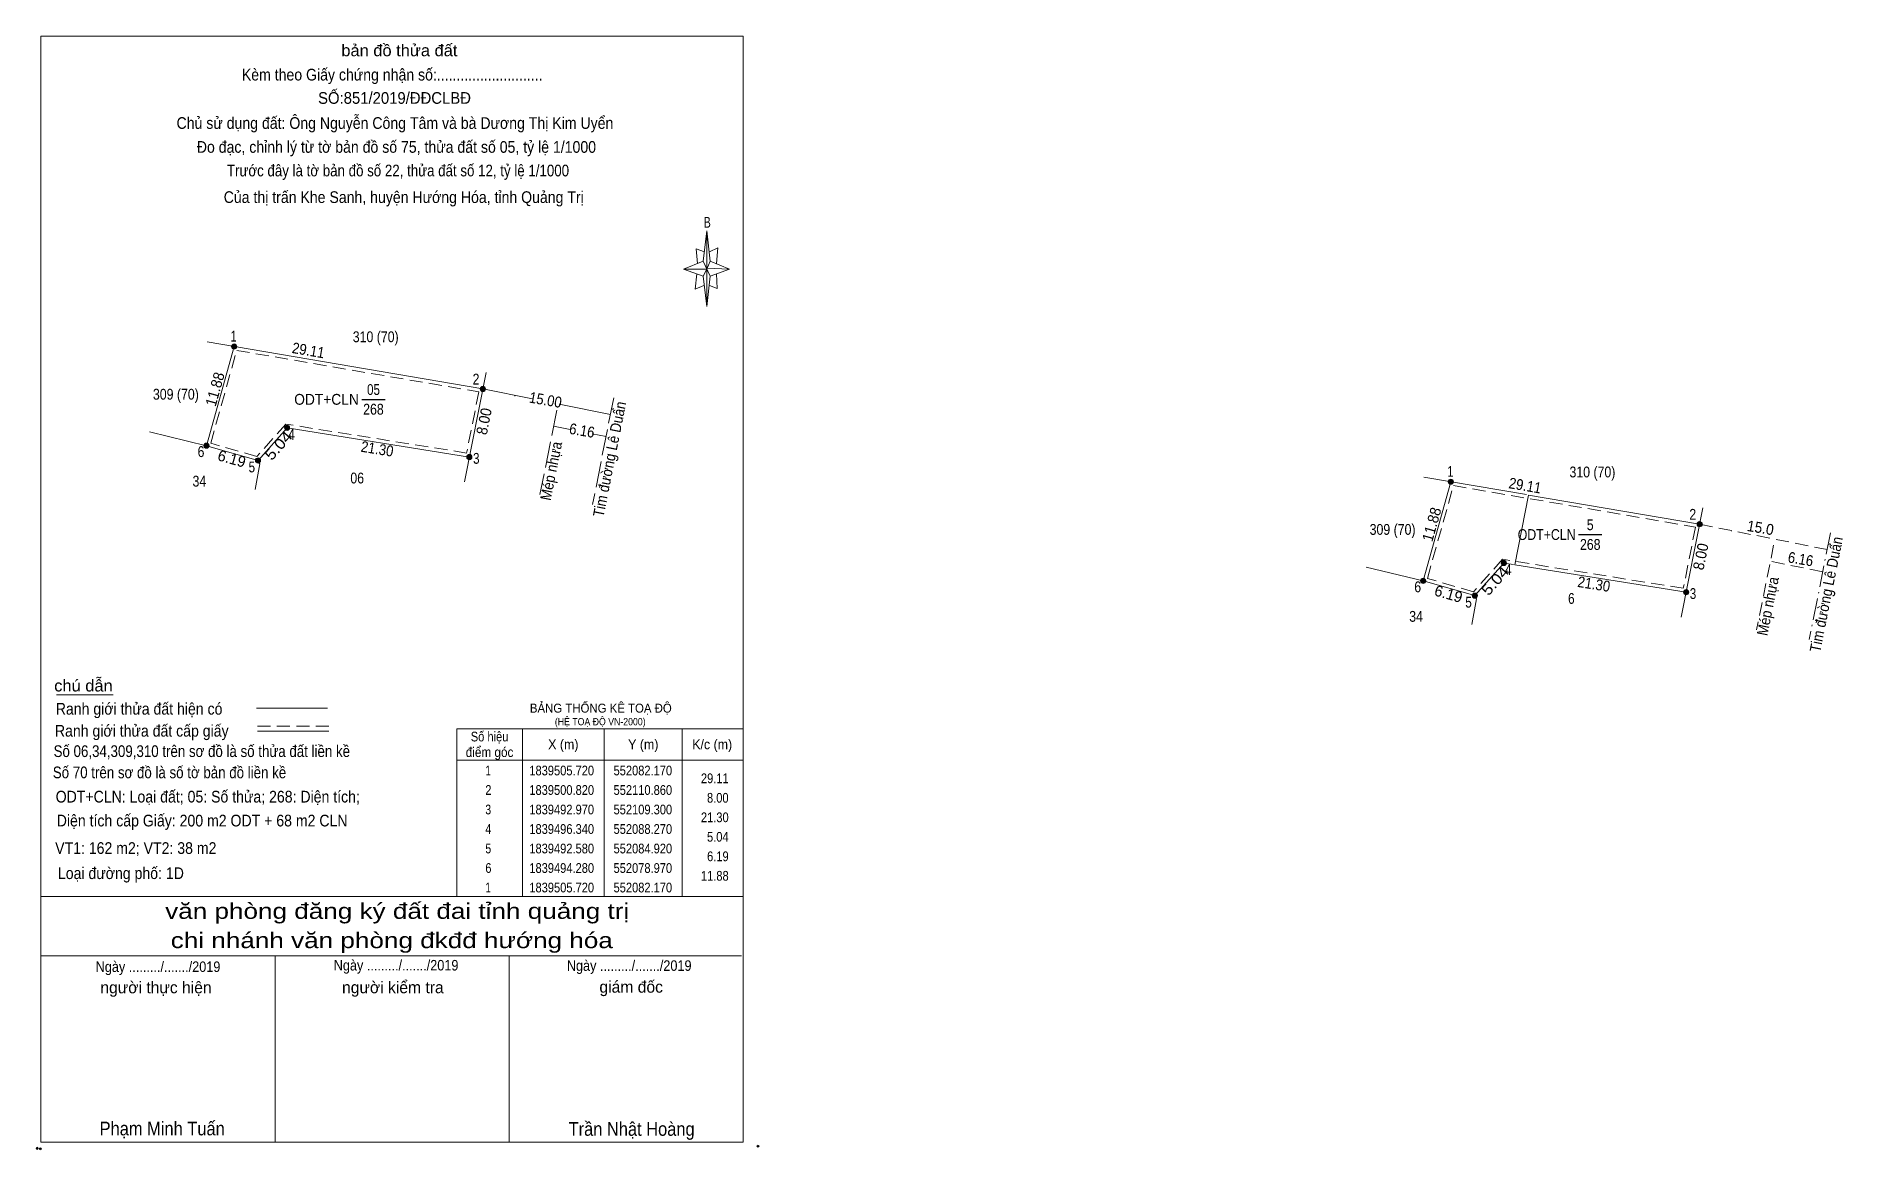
# Model space of a CAD drawing. Header units: metres. Extents: x 551919 to 552127, y 1839429 to 1839557.
import ezdxf
from ezdxf.enums import TextEntityAlignment as Align

# ---------------------------------------------------------------- set-up
doc = ezdxf.new("R2010")
doc.units = ezdxf.units.M
doc.header["$LTSCALE"] = 0.5
doc.header["$PDMODE"] = 32
doc.header["$PDSIZE"] = 0.25
for name, pattern in [('DOT_DASHED', [7.7, 5, -1.2, 0.3, -1.2]), ('LONG_DASHED', [7.5, 6, -1.5]), ('MEDIUM_DASHED', [4.5, 3, -1.5])]:
    doc.linetypes.add(name, pattern=pattern)
for name, color, linetype, lineweight in [('1', 7, 'MEDIUM_DASHED', 13), ('10', 7, 'Continuous', 13), ('13', 7, 'Continuous', 25), ('17', 7, 'Continuous', 13), ('23', 7, 'Continuous', 13), ('28', 7, 'Continuous', 13), ('5', 7, 'Continuous', 13), ('6', 7, 'Continuous', 13), ('63', 7, 'Continuous', 13)]:
    doc.layers.add(name, color=color, linetype=linetype, lineweight=lineweight)

msp = doc.modelspace()

# ---------------------------------------------------------------- hatches: boundary and pattern name
at = {"layer": '63'}
for points in [[(551942.12, 1839521.32, 1), (551941.52, 1839521.32, 1)], [(551970.81, 1839516.42, 1), (551970.21, 1839516.42, 1)], [(551948.22, 1839511.94, 1), (551947.62, 1839511.94, 1)], [(551938.92, 1839509.88, 1), (551938.32, 1839509.88, 1)], [(551969.25, 1839508.57, 1), (551968.65, 1839508.57, 1)], [(551944.87, 1839508.18, 1), (551944.27, 1839508.18, 1)], [(552082.47, 1839505.72, 1), (552081.87, 1839505.72, 1)], [(552111.16, 1839500.82, 1), (552110.56, 1839500.82, 1)], [(552088.57, 1839496.34, 1), (552087.97, 1839496.34, 1)], [(552079.27, 1839494.28, 1), (552078.67, 1839494.28, 1)], [(552085.22, 1839492.58, 1), (552084.62, 1839492.58, 1)], [(552109.6, 1839492.97, 1), (552109, 1839492.97, 1)]]:
    msp.add_hatch(color=256, dxfattribs=at).paths.add_polyline_path(points)

# ---------------------------------------------------------------- linework, layer by layer
at = {"layer": '1'}
for points in [[(551942.11, 1839520.87), (551970.04, 1839516.09), (551968.63, 1839509.03), (551947.77, 1839512.37), (551944.44, 1839508.63), (551939.11, 1839510.16)], [(552082.46, 1839505.27), (552110.39, 1839500.49), (552108.98, 1839493.43), (552088.12, 1839496.77), (552084.79, 1839493.03), (552079.46, 1839494.56)]]:
    msp.add_lwpolyline(points, close=True, dxfattribs=at)
at = {"layer": '10'}
for p, q in [((551938.71, 1839521.85), (551970.51, 1839516.42)), ((551970.89, 1839518.31), (551968.38, 1839505.7)), ((551976.25, 1839515.28), (551970.51, 1839516.42)), ((551985.22, 1839513.49), (551979.31, 1839514.67)), ((551932.05, 1839511.46), (551938.62, 1839509.88)), ((551947.92, 1839511.94), (551968.95, 1839508.57)), ((551980.59, 1839511.75), (551978.67, 1839512.13)), ((551984.71, 1839510.93), (551983.13, 1839511.24)), ((551944.57, 1839508.18), (551944.62, 1839507.97)), ((552079.06, 1839506.25), (552090.91, 1839504.23)), ((552091.14, 1839504.18), (552110.86, 1839500.82)), ((552111.24, 1839502.71), (552108.73, 1839490.1)), ((552088.27, 1839496.34), (552089.41, 1839496.16)), ((552072.4, 1839495.86), (552078.97, 1839494.28)), ((552089.55, 1839496.13), (552109.3, 1839492.97)), ((552084.92, 1839492.58), (552084.97, 1839492.37))]:
    msp.add_line(p, q, dxfattribs=at)
at = {"layer": '10', "linetype": 'LONG_DASHED'}
for p, q in [((551985.6, 1839515.41), (551983.16, 1839503.11)), ((551979.04, 1839513.99), (551977.09, 1839504.24))]:
    msp.add_line(p, q, dxfattribs=at)
at = {"layer": '10', "linetype": 'MEDIUM_DASHED'}
for p, q in [((552125.57, 1839497.89), (552110.86, 1839500.82)), ((552119.39, 1839498.39), (552117.44, 1839488.64)), ((552125.06, 1839495.33), (552119.02, 1839496.53))]:
    msp.add_line(p, q, dxfattribs=at)
at = {"layer": '10', "linetype": 'DOT_DASHED'}
msp.add_line((552125.95, 1839499.81), (552123.51, 1839487.51), dxfattribs=at)
at = {"layer": '10'}
for points in [[(551947.92, 1839511.94), (551944.57, 1839508.18), (551938.62, 1839509.88), (551941.82, 1839521.32)], [(551944.62, 1839507.97), (551944.77, 1839507.8), (551944.24, 1839504.83)], [(552088.27, 1839496.34), (552084.92, 1839492.58), (552078.97, 1839494.28), (552082.17, 1839505.72)], [(552084.97, 1839492.37), (552085.12, 1839492.2), (552084.59, 1839489.23)]]:
    msp.add_lwpolyline(points, dxfattribs=at)
at = {"layer": '13'}
for p, q in [((551956.55, 1839515.22), (551959.24, 1839515.22)), ((552096.9, 1839499.62), (552099.59, 1839499.62))]:
    msp.add_line(p, q, dxfattribs=at)
at = {"layer": '17'}
msp.add_line((551921.34, 1839481.15), (551927.85, 1839481.15), dxfattribs=at)
at = {"layer": '23'}
for p, q in [((551974.19, 1839515.6), (551974.2, 1839515.66)), ((552114.54, 1839500), (552114.55, 1839500.06))]:
    msp.add_line(p, q, dxfattribs=at)
at = {"layer": '28'}
msp.add_line((552091.14, 1839504.18), (552089.55, 1839496.13), dxfattribs=at)
at = {"layer": '5'}
for p, q in [((551995.91, 1839531.16), (551996.36, 1839534.67)), ((551995.91, 1839529.45), (551993.66, 1839530.26)), ((551996.72, 1839531.16), (551998.97, 1839530.26)), ((551997.44, 1839529.72), (551997.53, 1839528.01)), ((551996.72, 1839529.45), (551996.36, 1839525.94)), ((551997.53, 1839528.01), (551996.63, 1839528.37)), ((551919.53, 1839457.86), (552000.53, 1839457.86)), ((551919.53, 1839451.02), (552000.35, 1839451.02)), ((551919.53, 1839451.02), (552000.35, 1839451.02)), ((551919.53, 1839451.02), (552000.35, 1839451.02)), ((551946.53, 1839429.51), (551946.53, 1839451.02)), ((551973.53, 1839429.51), (551973.53, 1839451.02))]:
    msp.add_line(p, q, dxfattribs=at)
for points in [[(551919.53, 1839557.13), (552000.53, 1839557.13), (552000.53, 1839429.51), (551919.53, 1839429.51)], [(551996.36, 1839534.67), (551996.72, 1839531.16), (551996.36, 1839530.26)], [(551996.36, 1839530.26), (551993.66, 1839530.26), (551995.91, 1839531.16), (551996.72, 1839529.45), (551998.97, 1839530.26), (551996.36, 1839530.35)], [(551996.36, 1839530.26), (551996.36, 1839525.94), (551995.91, 1839529.45)]]:
    msp.add_lwpolyline(points, close=True, dxfattribs=at)
for points in [[(551996.09, 1839532.24), (551995.1, 1839532.6), (551995.28, 1839530.89)], [(551996.63, 1839532.24), (551997.62, 1839532.69), (551997.44, 1839530.89)], [(551996.36, 1839530.26), (551995.91, 1839531.16), (551993.66, 1839530.26)], [(551995.19, 1839529.72), (551995.01, 1839527.92), (551996, 1839528.37)], [(551996.36, 1839530.26), (551996.72, 1839529.45), (551998.97, 1839530.26)], [(552000.53, 1839429.51), (551919.53, 1839429.51), (551919.53, 1839451.02)]]:
    msp.add_lwpolyline(points, dxfattribs=at)
for p in [(551919.1, 1839428.82), (551919.46, 1839428.76)]:
    msp.add_point(p, dxfattribs=at)
at = {"layer": '6'}
for p, q in [((551944.38, 1839479.58), (551952.6, 1839479.58)), ((551944.5, 1839476.94), (551952.73, 1839476.94))]:
    msp.add_line(p, q, dxfattribs=at)
at = {"layer": '6', "linetype": 'MEDIUM_DASHED'}
msp.add_line((551944.5, 1839477.5), (551952.78, 1839477.5), dxfattribs=at)
at = {"layer": '6'}
msp.add_point((552002.24, 1839429.06), dxfattribs=at)
at = {"layer": '63'}
for p, q in [((551975.06, 1839477.21), (551975.06, 1839457.86)), ((551984.51, 1839477.21), (551984.51, 1839457.86)), ((551993.51, 1839477.21), (551993.51, 1839457.86)), ((551967.5, 1839473.61), (552000.53, 1839473.61))]:
    msp.add_line(p, q, dxfattribs=at)
msp.add_lwpolyline([(551967.5, 1839477.21), (552000.53, 1839477.21), (552000.53, 1839457.86), (551967.5, 1839457.86)], close=True, dxfattribs=at)
for centre in [(551941.82, 1839521.32), (551970.51, 1839516.42), (551947.92, 1839511.94), (551938.62, 1839509.88), (551968.95, 1839508.57), (551944.57, 1839508.18), (552082.17, 1839505.72), (552110.86, 1839500.82), (552088.27, 1839496.34), (552078.97, 1839494.28), (552084.92, 1839492.58), (552109.3, 1839492.97)]:
    msp.add_circle(centre, 0.3, dxfattribs=at)

# ---------------------------------------------------------------- texts
at = {"layer": '1'}
for s, height, width, p in [('BẢNG THỐNG KÊ TOẠ ĐỘ ', 1.035, 0.95, (551975.93, 1839479.08)), ('(HỆ TOẠ ĐỘ VN-2000)', 0.837, 0.9, (551978.81, 1839477.62))]:
    msp.add_text(s, height=height, dxfattribs=dict(at, width=width)).set_placement(p)
at = {"layer": '13'}
for s, width, p in [('05', 0.8, (551957.89, 1839515.73)), ('268', 0.85, (551957.885, 1839513.46)), ('5', 0.85, (552098.24, 1839500.13)), ('268', 0.85, (552098.245, 1839497.86))]:
    msp.add_text(s, height=1.25, dxfattribs=dict(at, width=width)).set_placement(p, align=Align.CENTER)
for width, p in [(0.95, (551956.2, 1839514.6)), (0.85, (552096.55, 1839499))]:
    msp.add_text('ODT+CLN', height=1.25, dxfattribs=dict(at, width=width)).set_placement(p, align=Align.RIGHT)
at = {"layer": '5'}
for s, height, width, p in [('bản đồ thửa đất', 1.35, 1.05, (551960.875, 1839554.81)), ('Kèm theo Giấy chứng nhận số:...........................', 1.35, 0.9, (551960.045, 1839552.01)), ('SỐ:851/2019/ĐĐCLBĐ', 1.35, 0.95, (551960.315, 1839549.32)), ('Chủ sử dụng đất: Ông Nguyễn Công Tâm và bà Dương Thị Kim Uyển', 1.35, 0.9, (551960.365, 1839546.43)), ('Đo đạc, chỉnh lý từ tờ bản đồ số 75, thửa đất số 05, tỷ lệ 1/1000 ', 1.35, 0.9, (551960.76, 1839543.67)), ('Trước đây là tờ bản đồ số 22, thửa đất số 12, tỷ lệ 1/1000 ', 1.35, 0.85, (551960.93, 1839540.95)), ('Của thị trấn Khe Sanh, huyện Hướng Hóa, tỉnh Quảng Trị', 1.35, 0.9, (551961.38, 1839537.88)), ('B', 1.24, 0.75, (551996.385, 1839535.03)), ('văn phòng đăng ký đất đai tỉnh quảng trị', 1.8, 1.25, (551960.625, 1839455.29)), ('chi nhánh văn phòng đkđđ hướng hóa', 1.8, 1.25, (551960, 1839451.91)), ('Ngày ........./......./2019', 1.215, 0.9, (551933.035, 1839449.16)), ('Ngày ........./......./2019', 1.215, 0.9, (551960.495, 1839449.33)), ('Ngày ........./......./2019', 1.215, 0.9, (551987.385, 1839449.29)), ('Phạm Minh Tuấn', 1.575, 0.9, (551933.515, 1839430.31)), ('Trần Nhật Hoàng', 1.575, 0.9, (551987.665, 1839430.26))]:
    msp.add_text(s, height=height, dxfattribs=dict(at, width=width)).set_placement(p, align=Align.CENTER)
for s, p in [('người kiểm tra', (551960.125, 1839446.71)), ('giám đốc', (551987.615, 1839446.77)), ('người thực hiện', (551932.8, 1839446.7))]:
    msp.add_text(s, height=1.35, dxfattribs=at).set_placement(p, align=Align.CENTER)
at = {"layer": '6'}
for s, width, p in [('chú dẫn', 1.05, (551921.06, 1839481.52)), ('Ranh giới thửa đất hiện có ', 0.9, (551921.24, 1839478.85)), ('Ranh giới thửa đất cấp giấy', 0.9, (551921.14, 1839476.31)), ('Số 06,34,309,310 trên sơ đồ là số thửa đất liền kề', 0.85, (551920.99, 1839473.96)), ('Số 70 trên sơ đồ là số tờ bản đồ liền kề', 0.85, (551920.9, 1839471.51)), ('ODT+CLN: Loại đất; 05: Số thửa; 268: Diện tích;', 0.9, (551921.23, 1839468.71)), ('Diện tích cấp Giấy: 200 m2 ODT + 68 m2 CLN', 0.9, (551921.35, 1839465.95)), ('VT1: 162 m2; VT2: 38 m2', 0.9, (551921.17, 1839462.78)), ('Loại đường phố: 1D', 0.9, (551921.49, 1839459.88))]:
    msp.add_text(s, height=1.35, dxfattribs=dict(at, width=width)).set_placement(p)
at = {"layer": '63'}
for s, height, width, p in [(' 1', 1.25, 0.75, (551942.11, 1839521.89)), (' 2', 1.25, 0.85, (551970.11, 1839516.93)), (' 4', 1.25, 0.85, (551948.82, 1839510.54)), (' 6', 1.25, 0.85, (551938.39, 1839508.57)), (' 3', 1.25, 0.8, (551970.12, 1839507.79)), (' 5', 1.25, 0.8, (551944.23, 1839506.8)), (' 1', 1.25, 0.75, (552082.46, 1839506.29)), (' 2', 1.25, 0.85, (552110.46, 1839501.33)), (' 4', 1.25, 0.85, (552089.17, 1839494.94)), (' 6', 1.25, 0.85, (552078.74, 1839492.97)), (' 5', 1.25, 0.8, (552084.58, 1839491.2)), (' 3', 1.25, 0.8, (552110.47, 1839492.19)), ('29.11', 1.125, 0.85, (551998.86, 1839470.94)), ('8.00', 1.125, 0.85, (551998.85, 1839468.69)), ('21.30', 1.125, 0.85, (551998.86, 1839466.44)), ('5.04', 1.125, 0.85, (551998.85, 1839464.19)), ('6.19', 1.125, 0.85, (551998.86, 1839461.94)), ('11.88', 1.125, 0.85, (551998.86, 1839459.69))]:
    msp.add_text(s, height=height, dxfattribs=dict(at, width=width)).set_placement(p, align=Align.RIGHT)
for s, rotation, width, p in [('29.11', 350.308, 0.9, (551950.2748, 1839520.2683)), ('11.88', 74.373, 0.95, (551940.2091, 1839516.2316)), ('15.00', 350.308, 0.9, (551977.6298, 1839514.5472)), ('Tim đường Lê Duẩn', 78.76, 0.9, (551985.7342, 1839508.2032)), ('8.00', 78.76, 0.95, (551971.2487, 1839512.5632)), ('5.04', 48.3, 1.15, (551947.3946, 1839509.4742)), ('6.16', 350.308, 0.9, (551981.8348, 1839511.0164)), ('21.30', 350.896, 0.9, (551958.2211, 1839508.897)), ('Mép nhựa', 78.76, 0.9, (551978.9924, 1839506.8432)), ('29.11', 350.308, 0.9, (552090.6248, 1839504.6683)), ('11.88', 74.373, 0.95, (552080.5591, 1839500.6316)), ('15.0', 350.308, 0.95, (552117.7748, 1839499.7947)), ('8.00', 78.76, 0.95, (552111.5987, 1839496.9632)), ('Tim đường Lê Duẩn', 78.76, 0.9, (552126.0842, 1839492.6032)), ('6.16', 350.308, 0.9, (552122.4098, 1839496.1856)), ('5.04', 48.3, 1.15, (552087.7446, 1839493.8742)), ('21.30', 350.896, 0.9, (552098.5711, 1839493.297)), ('Mép nhựa', 78.76, 0.9, (552119.3414, 1839491.2382))]:
    msp.add_text(s, height=1.25, rotation=rotation, dxfattribs=dict(at, width=width)).set_placement(p, align=Align.CENTER)
for s, height, width, p in [('310 (70)', 1.25, 0.85, (551958.145, 1839521.82)), ('309 (70)', 1.25, 0.85, (551935.095, 1839515.19)), ('06', 1.25, 0.85, (551956.01, 1839505.52)), ('310 (70)', 1.25, 0.85, (552098.495, 1839506.22)), ('34', 1.25, 0.85, (551937.805, 1839505.16)), ('309 (70)', 1.25, 0.85, (552075.445, 1839499.59)), ('6', 1.25, 0.8, (552096.06, 1839491.63)), ('34', 1.25, 0.85, (552078.155, 1839489.56)), ('Số hiệu', 1.125, 0.85, (551971.28, 1839475.76)), ('X (m)', 1.125, 0.95, (551979.785, 1839474.86)), ('Y (m)', 1.125, 0.95, (551989.01, 1839474.86)), ('K/c (m)', 1.125, 0.95, (551996.96, 1839474.86)), ('điểm góc', 1.125, 0.9, (551971.28, 1839473.96)), (' 1', 1.125, 0.75, (551970.965, 1839471.84)), ('1839505.720', 1.125, 0.85, (551979.6, 1839471.84)), ('552082.170', 1.125, 0.85, (551988.96, 1839471.84)), (' 2', 1.125, 0.85, (551970.965, 1839469.59)), ('1839500.820', 1.125, 0.85, (551979.6, 1839469.59)), ('552110.860', 1.125, 0.85, (551988.96, 1839469.59)), (' 3', 1.125, 0.8, (551970.955, 1839467.34)), ('1839492.970', 1.125, 0.85, (551979.6, 1839467.34)), ('552109.300', 1.125, 0.85, (551988.96, 1839467.34)), (' 4', 1.125, 0.85, (551970.96, 1839465.09)), ('1839496.340', 1.125, 0.85, (551979.6, 1839465.09)), ('552088.270', 1.125, 0.85, (551988.96, 1839465.09)), (' 5', 1.125, 0.8, (551970.965, 1839462.84)), ('1839492.580', 1.125, 0.85, (551979.6, 1839462.84)), ('552084.920', 1.125, 0.85, (551988.96, 1839462.84)), (' 6', 1.125, 0.85, (551970.965, 1839460.59)), ('1839494.280', 1.125, 0.85, (551979.6, 1839460.59)), ('552078.970', 1.125, 0.85, (551988.96, 1839460.59)), (' 1', 1.125, 0.75, (551970.965, 1839458.34)), ('1839505.720', 1.125, 0.85, (551979.6, 1839458.34)), ('552082.170', 1.125, 0.85, (551988.96, 1839458.34))]:
    msp.add_text(s, height=height, dxfattribs=dict(at, width=width)).set_placement(p, align=Align.CENTER)
for p in [(551941.3733, 1839507.7776), (552081.7233, 1839492.1776)]:
    msp.add_text('6.19', height=1.25, rotation=344.055, dxfattribs=at).set_placement(p, align=Align.CENTER)

doc.saveas('drawing.dxf')
